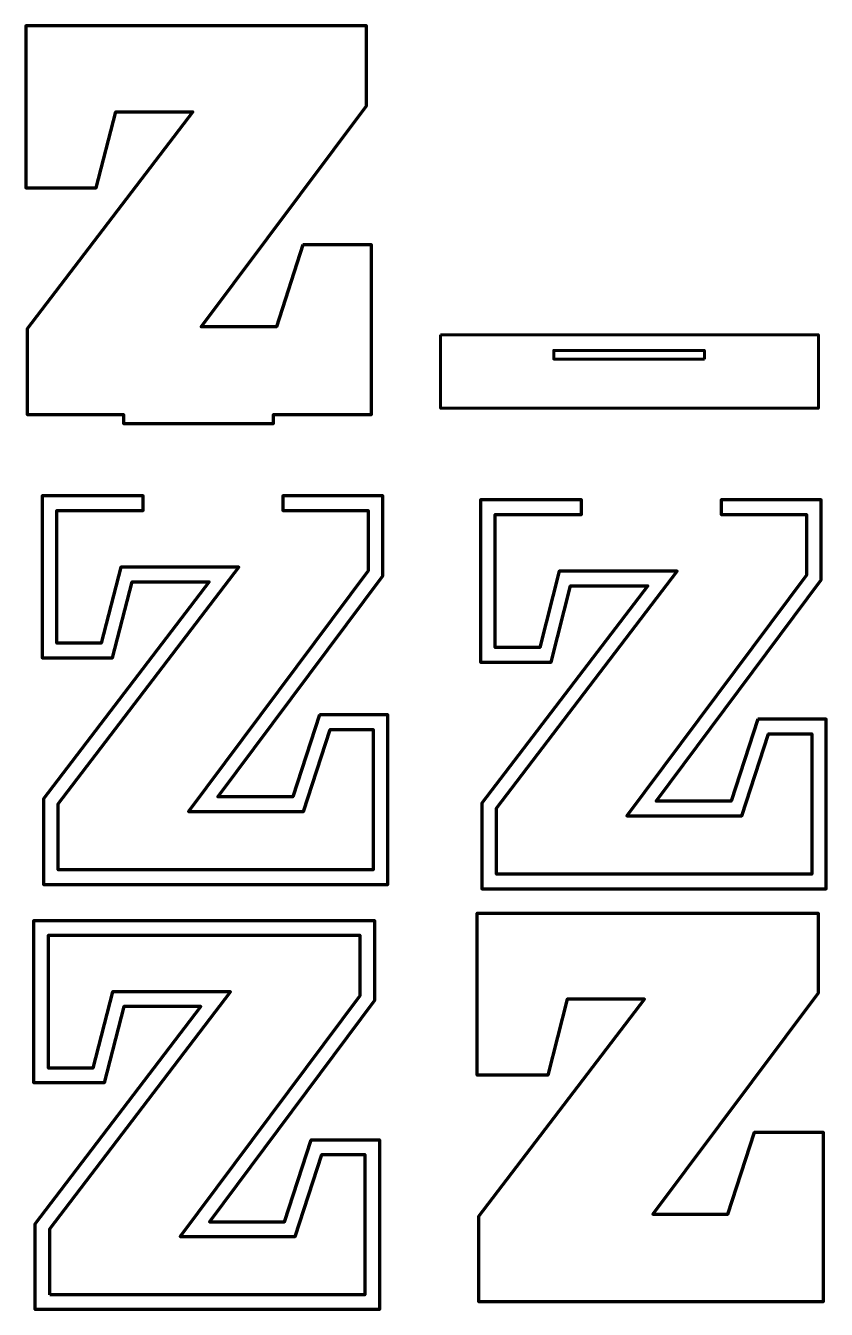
# Model space of a CAD drawing. Header units: inches. Extents: x 1.4 to 20.5, y 0.8 to 31.5.
import ezdxf

# ---------------------------------------------------------------- set-up
doc = ezdxf.new("R2010")
doc.units = ezdxf.units.IN
doc.header["$MEASUREMENT"] = 0
doc.layers.add('Layer 1', color=7, linetype='Continuous')

# ---------------------------------------------------------------- blocks, each defined once
blk = doc.blocks.new('block 2')
at = {"layer": 'Layer 1', "color": 7, "lineweight": 70, "true_color": 0xffffff}
for points in [[(1.647, 0.83), (1.647, 2.875), (5.605, 8.065), (3.764, 8.065), (3.297, 6.247), (1.611, 6.247), (1.611, 10.122), (9.755, 10.122), (9.755, 8.209), (5.809, 2.923), (7.602, 2.923), (8.236, 4.884), (9.875, 4.884), (9.875, 0.83), (1.647, 0.83), (1.647, 0.83)], [(1.997, 1.18), (1.997, 2.757), (6.312, 8.415), (3.492, 8.415), (3.026, 6.597), (1.961, 6.597), (1.961, 9.772), (9.405, 9.772), (9.405, 8.325), (5.111, 2.573), (7.857, 2.573), (8.491, 4.534), (9.525, 4.534), (9.525, 1.18), (1.997, 1.18)]]:
    blk.add_lwpolyline(points, dxfattribs=at)
blk = doc.blocks.new('block 3')
at = {"layer": 'Layer 1', "color": 6, "lineweight": 70, "true_color": 0xdf00ff}
blk.add_lwpolyline([(12.244, 1.008), (12.244, 3.053), (16.202, 8.243), (14.36, 8.243), (13.894, 6.425), (12.208, 6.425), (12.208, 10.3), (20.352, 10.3), (20.352, 8.386), (16.405, 3.101), (18.199, 3.101), (18.833, 5.062), (20.471, 5.062), (20.471, 1.008), (12.244, 1.008), (12.244, 1.008)], dxfattribs=at)

msp = doc.modelspace()

# ---------------------------------------------------------------- linework, layer by layer
at = {"layer": 'Layer 1', "color": 7, "lineweight": 70, "true_color": 0xffffff}
for points in [[(8.043, 26.271), (7.409, 24.309), (5.615, 24.309), (9.562, 29.595), (9.562, 31.508), (1.418, 31.508), (1.418, 27.634), (3.104, 27.634), (3.57, 29.452), (5.412, 29.452), (1.454, 24.262), (1.454, 22.217), (3.757, 22.217), (3.757, 22.001), (7.342, 22.001), (7.342, 22.217), (9.681, 22.217), (9.681, 26.271), (8.043, 26.271)], [(8.435, 15.036), (7.802, 13.075), (6.008, 13.075), (9.954, 18.36), (9.954, 20.274), (7.561, 20.274), (7.561, 19.924), (9.604, 19.924), (9.604, 18.477), (5.31, 12.725), (8.056, 12.725), (8.69, 14.686), (9.724, 14.686), (9.724, 11.332), (2.196, 11.332), (2.196, 12.909), (6.512, 18.567), (3.691, 18.567), (3.225, 16.749), (2.16, 16.749), (2.16, 19.924), (4.225, 19.924), (4.225, 20.274), (1.81, 20.274), (1.81, 16.399), (3.496, 16.399), (3.963, 18.217), (5.804, 18.217), (1.846, 13.027), (1.846, 10.982), (10.074, 10.982), (10.074, 15.036), (8.435, 15.036)], [(18.91, 14.937), (18.277, 12.976), (16.483, 12.976), (20.429, 18.261), (20.429, 20.175), (18.036, 20.175), (18.036, 19.825), (20.079, 19.825), (20.079, 18.378), (15.785, 12.626), (18.531, 12.626), (19.165, 14.587), (20.199, 14.587), (20.199, 11.233), (12.671, 11.233), (12.671, 12.81), (16.987, 18.468), (14.166, 18.468), (13.7, 16.65), (12.635, 16.65), (12.635, 19.825), (14.7, 19.825), (14.7, 20.175), (12.285, 20.175), (12.285, 16.3), (13.972, 16.3), (14.438, 18.118), (16.28, 18.118), (12.321, 12.928), (12.321, 10.883), (20.549, 10.883), (20.549, 14.937), (18.91, 14.937)]]:
    msp.add_lwpolyline(points, dxfattribs=at)
at = {"layer": 'Layer 1', "color": 7, "lineweight": 60, "true_color": 0xffffff}
for points in [[(11.33, 24.123), (11.33, 22.366), (20.361, 22.366), (20.361, 24.123), (11.33, 24.123)], [(17.637, 23.539), (14.036, 23.539), (14.036, 23.749), (17.637, 23.749), (17.637, 23.539)]]:
    msp.add_lwpolyline(points, dxfattribs=at)

# ---------------------------------------------------------------- block references
at = {"layer": 'Layer 1'}
for name in ['block 3', 'block 2']:
    msp.add_blockref(name, (0, 0), dxfattribs=at)

doc.saveas('drawing.dxf')
